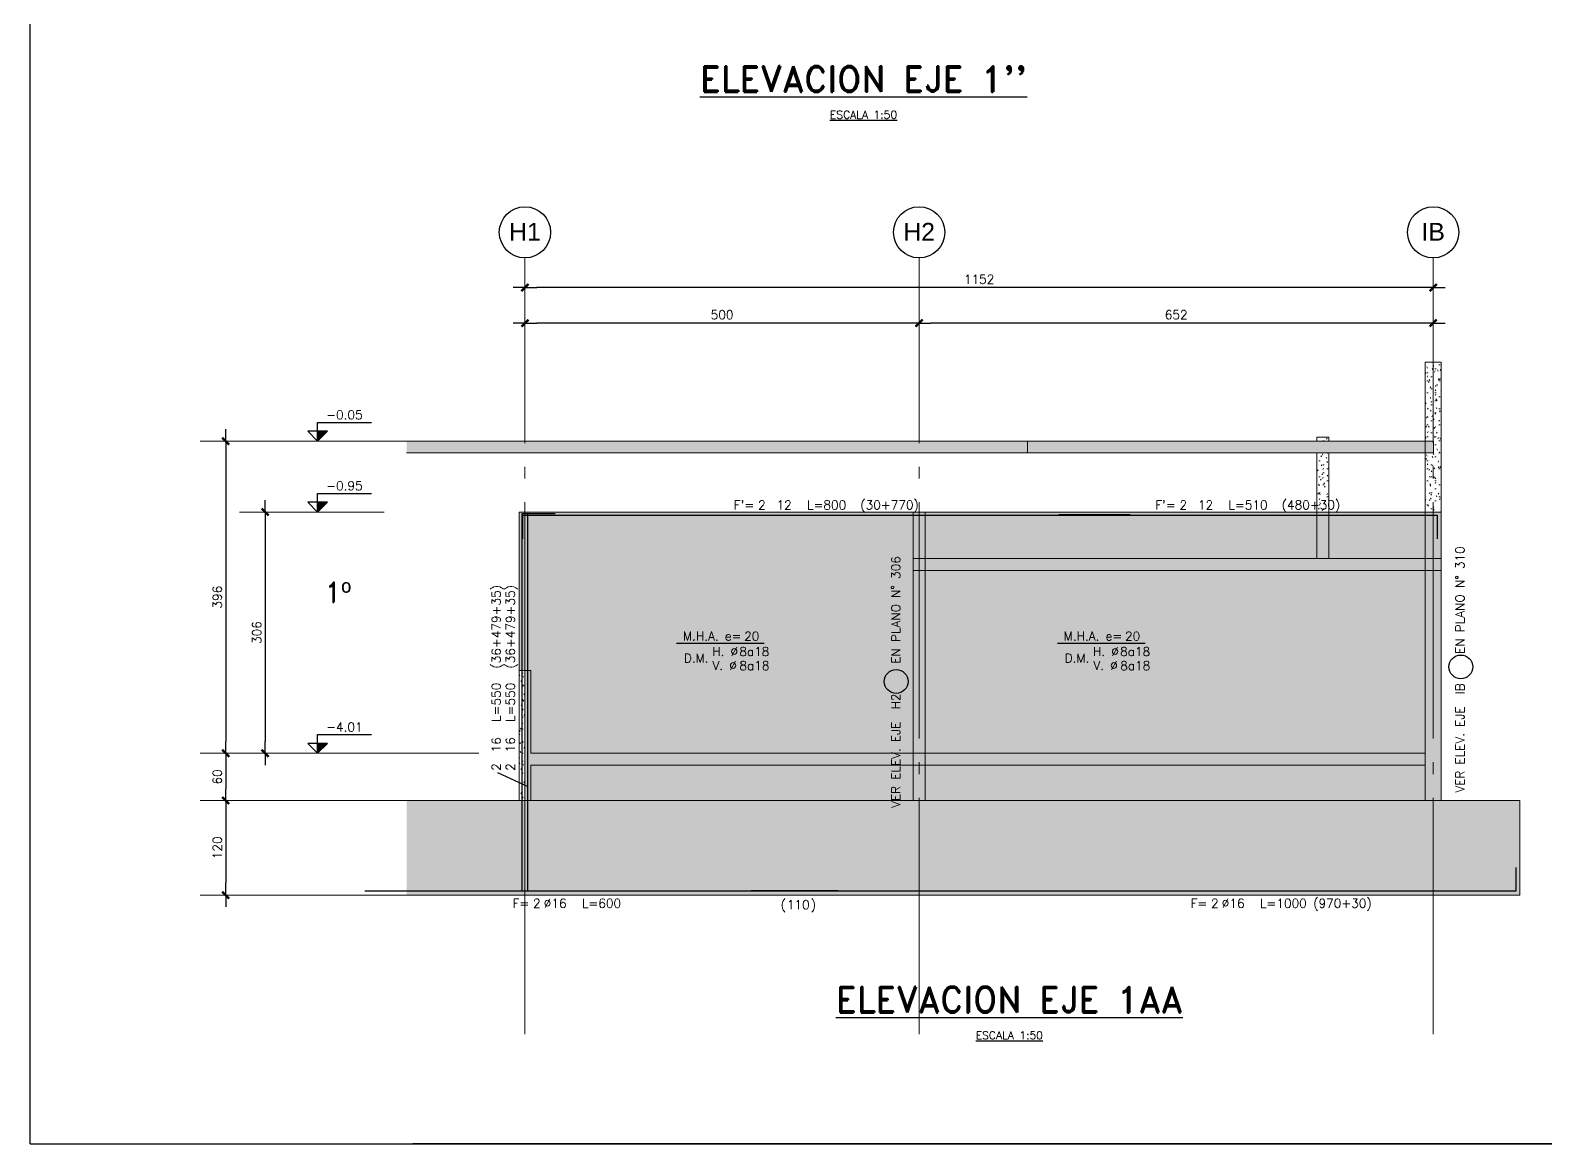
# Model space of a CAD drawing. Extents: x -58 to 5689, y 66 to 4123.
# Drawn here: x -58 to 1864, y 68 to 1481 of the extents above; entities that cross this region are included whole.
import ezdxf
from ezdxf.enums import TextEntityAlignment as Align

# ---------------------------------------------------------------- set-up
doc = ezdxf.new("R2010")
doc.units = 0
doc.header["$LTSCALE"] = 30
doc.header["$MEASUREMENT"] = 0
doc.linetypes.add('EJE1AA$0$EJES', pattern=[12.5, 10, -1, 0.5, -1])
doc.linetypes.add('EJE1AA$0$RLE-PROYECCION', pattern=[0.71438, 0.47625, -0.23813])
doc.layers.get('0').update_dxf_attribs({"linetype": 'CONTINUOUS'})
for name, color, linetype, lineweight in [("EJE1''$0$RLA-TITULO", 6, 'CONTINUOUS', 25), ('EJE1AA$0$RLA-CONTORNO', 30, 'CONTINUOUS', 15), ('EJE1AA$0$RLA-EJE', 3, 'CONTINUOUS', 25), ('EJE1AA$0$RLA-EJES', 1, 'EJE1AA$0$EJES', 9), ('EJE1AA$0$RLA-NIVEL-1', 1, 'CONTINUOUS', 9), ('EJE1AA$0$RLA-TITULO', 6, 'CONTINUOUS', 25)]:
    doc.layers.add(name, color=color, linetype=linetype, lineweight=lineweight)
doc.layers.add('EJE1AA$0$RLA-ACHURADO', color=30, linetype='EJE1AA$0$RLE-PROYECCION', lineweight=15, transparency=0.7)
for name, color, linetype in [('EJE1AA$0$RLA-COTAS', 2, 'CONTINUOUS'), ('EJE1AA$0$RLA-COTAS1', 2, 'CONTINUOUS'), ('EJE1AA$0$RLA-FE', 7, 'CONTINUOUS'), ('EJE1AA$0$RLA-TEXTOS-FE', 9, 'CONTINUOUS'), ('EJE1AA$0$RLA-TEXTOS2', 6, 'CONTINUOUS'), ('EJE1AA$0$TEXTOS-FE', 9, 'CONTINUOUS'), ('EJE1AA$0$TEXTOS1', 9, 'CONTINUOUS'), ('RLA-FORMATO', 7, 'CONTINUOUS')]:
    doc.layers.add(name, color=color, linetype=linetype)
doc.styles.add("EJE1''$0$RomanD", font='romand.shx', dxfattribs={"height": 31.5})
doc.styles.add("EJE1''$0$RomanD_1", font='romand__.ttf', dxfattribs={"height": 10})
doc.styles.add('EJE1AA$0$Arial_1', font='arial.ttf', dxfattribs={"height": 22.5})
doc.styles.add('EJE1AA$0$RomanD', font='romand.shx', dxfattribs={"height": 31.5})
doc.styles.add('EJE1AA$0$RomanD_1', font='romand__.ttf', dxfattribs={"height": 10})
doc.styles.add('EJE1AA$0$RomanS', font='romans.shx', dxfattribs={"height": 11.25})
doc.dimstyles.new('EJE1AA$0$ING-50', dxfattribs={"dimscale": 50, "dimtxt": 0.27, "dimasz": 0.3, "dimexe": 0, "dimexo": 0, "dimgap": 0.1, "dimtad": 1, "dimdec": 1, "dimzin": 12, "dimdsep": 46, "dimtxsty": 'EJE1AA$0$RomanS', "dimblk": 'EJE1AA$0$TICK1', "dimblk1": 'EJE1AA$0$TICK1', "dimblk2": 'EJE1AA$0$TICK1', "dimcen": 0.09, "dimclrd": 2, "dimclre": 1, "dimclrt": 3, "dimadec": 0, "dimazin": 0, "dimtfac": 1, "dimtdec": 0, "dimtix": 1, "dimtmove": 2, "dimatfit": 3, "dimldrblk": 'EJE1AA$0$TICK1', "dimfxl": 0, "dimfxlon": 1, "dimtolj": 1, "dimtzin": 0, "dimarcsym": 0})
pattern_1 = [(0, (1576.131, -726.754), (20.32, 5.08), [1.676, -13.564, 1.676, -13.564, -81.28]), (0, (1576.131, -726.754), (20.32, 5.08), [-30.48, 1.676, -28.804, 1.676, -13.564, -35.56]), (0, (1576.131, -726.754), (20.32, 5.08), [-76.2, 1.676, -8.484, 1.676, -23.724]), (120, (1583.751, -724.214), (-14.55941, 15.057636), [1.676, -13.564, 1.676, -13.564, -81.28]), (120, (1583.751, -724.214), (-14.55941, 15.057636), [-30.48, 1.676, -28.804, 1.676, -13.564, -35.56]), (120, (1583.751, -724.214), (-14.55941, 15.057636), [-76.2, 1.676, -8.484, 1.676, -23.724]), (240, (1586.291, -714.054), (-5.76059, -20.137636), [1.676, -13.564, 1.676, -13.564, -81.28]), (240, (1586.291, -714.054), (-5.76059, -20.137636), [-30.48, 1.676, -28.804, 1.676, -13.564, -35.56]), (240, (1586.291, -714.054), (-5.76059, -20.137636), [-76.2, 1.676, -8.484, 1.676, -23.724])]

# ---------------------------------------------------------------- blocks, each defined once
blk = doc.blocks.new("EJE1''")
at = {"layer": "EJE1''$0$RLA-TITULO", "insert": (-2012.82, -1067.17), "char_height": 32.5, "width": 562.3765, "attachment_point": 2, "line_spacing_factor": 1.146391, "style": "EJE1''$0$RomanD"}
blk.add_mtext("\\LELEVACION EJE 1''", dxfattribs=at)
at = {"layer": "EJE1''$0$RLA-TITULO", "color": 3, "insert": (-2012.82, -1123.7), "char_height": 10, "width": 117.2956, "attachment_point": 2, "line_spacing_factor": 1.146391, "style": "EJE1''$0$RomanD_1"}
blk.add_mtext('\\LESCALA 1:50', dxfattribs=at)
blk = doc.blocks.new('EJE1AA$0$TICK1')
at = {"color": 2}
for points in [[(0, 0), (-1, 0)], [(0, 0), (1, 0)]]:
    blk.add_lwpolyline(points, dxfattribs=at)
at = {"color": 2, "const_width": 0.2}
blk.add_lwpolyline([(-0.3, -0.3), (0.3, 0.3)], dxfattribs=at)
blk = doc.blocks.new('EJE1AA$0$DIMBLOCK1-EJE 1AA')
at = {"layer": 'EJE1AA$0$RLA-COTAS', "color": 2, "lineweight": -2, "transparency": 16777216}
blk.add_line((2125, 189.7), (1003, 189.7), dxfattribs=at)
at = {"layer": 'EJE1AA$0$RLA-COTAS', "color": 2, "lineweight": -2, "transparency": 16777216, "xscale": 15, "yscale": 15, "zscale": 15, "rotation": 180}
blk.add_blockref('EJE1AA$0$TICK1', (988, 189.7), dxfattribs=at)
at = {"layer": 'EJE1AA$0$RLA-COTAS', "color": 2, "lineweight": -2, "transparency": 16777216, "xscale": 15, "yscale": 15, "zscale": 15}
blk.add_blockref('EJE1AA$0$TICK1', (2140, 189.7), dxfattribs=at)
at = {"layer": 'EJE1AA$0$RLA-COTAS', "color": 3, "transparency": 16777216, "insert": (1564, 200.3), "char_height": 11.25, "attachment_point": 5, "style": 'EJE1AA$0$RomanS'}
blk.add_mtext('\\A1;1152', dxfattribs=at)
blk = doc.blocks.new('EJE1AA$0$DIMBLOCK2-EJE 1AA')
at = {"layer": 'EJE1AA$0$RLA-COTAS', "color": 2, "lineweight": -2, "transparency": 16777216}
blk.add_line((2125, 144.7), (1503, 144.7), dxfattribs=at)
at = {"layer": 'EJE1AA$0$RLA-COTAS', "color": 2, "lineweight": -2, "transparency": 16777216, "xscale": 15, "yscale": 15, "zscale": 15, "rotation": 180}
blk.add_blockref('EJE1AA$0$TICK1', (1488, 144.7), dxfattribs=at)
at = {"layer": 'EJE1AA$0$RLA-COTAS', "color": 2, "lineweight": -2, "transparency": 16777216, "xscale": 15, "yscale": 15, "zscale": 15}
blk.add_blockref('EJE1AA$0$TICK1', (2140, 144.7), dxfattribs=at)
at = {"layer": 'EJE1AA$0$RLA-COTAS', "color": 3, "transparency": 16777216, "insert": (1814, 155.3), "char_height": 11.25, "attachment_point": 5, "style": 'EJE1AA$0$RomanS'}
blk.add_mtext('\\A1;652', dxfattribs=at)
blk = doc.blocks.new('EJE1AA$0$DIMBLOCK3-EJE 1AA')
at = {"layer": 'EJE1AA$0$RLA-COTAS', "color": 2, "lineweight": -2, "transparency": 16777216}
blk.add_line((1473, 144.7), (1003, 144.7), dxfattribs=at)
at = {"layer": 'EJE1AA$0$RLA-COTAS', "color": 2, "lineweight": -2, "transparency": 16777216, "xscale": 15, "yscale": 15, "zscale": 15, "rotation": 180}
blk.add_blockref('EJE1AA$0$TICK1', (988, 144.7), dxfattribs=at)
at = {"layer": 'EJE1AA$0$RLA-COTAS', "color": 2, "lineweight": -2, "transparency": 16777216, "xscale": 15, "yscale": 15, "zscale": 15}
blk.add_blockref('EJE1AA$0$TICK1', (1488, 144.7), dxfattribs=at)
at = {"layer": 'EJE1AA$0$RLA-COTAS', "color": 3, "transparency": 16777216, "insert": (1238, 155.3), "char_height": 11.25, "attachment_point": 5, "style": 'EJE1AA$0$RomanS'}
blk.add_mtext('\\A1;500', dxfattribs=at)
blk = doc.blocks.new('EJE1AA$0$DIMBLOCK4-EJE 1AA')
at = {"layer": 'EJE1AA$0$RLA-COTAS1', "color": 2, "lineweight": -2, "transparency": 16777216}
blk.add_line((608.4, -20), (608.4, -386), dxfattribs=at)
at = {"layer": 'EJE1AA$0$RLA-COTAS1', "color": 2, "lineweight": -2, "transparency": 16777216, "xscale": 15, "yscale": 15, "zscale": 15}
for p, rotation in [((608.4, -5), 90), ((608.4, -401), 270)]:
    blk.add_blockref('EJE1AA$0$TICK1', p, dxfattribs=dict(at, rotation=rotation))
at = {"layer": 'EJE1AA$0$RLA-COTAS1', "color": 3, "transparency": 16777216, "insert": (597.8, -203), "char_height": 11.25, "attachment_point": 5, "rotation": 90, "style": 'EJE1AA$0$RomanS'}
blk.add_mtext('\\A1;396', dxfattribs=at)
blk = doc.blocks.new('EJE1AA$0$DIMBLOCK5-EJE 1AA')
at = {"layer": 'EJE1AA$0$RLA-COTAS1', "color": 2, "lineweight": -2, "transparency": 16777216}
blk.add_line((608.4, -416), (608.4, -446), dxfattribs=at)
at = {"layer": 'EJE1AA$0$RLA-COTAS1', "color": 2, "lineweight": -2, "transparency": 16777216, "xscale": 15, "yscale": 15, "zscale": 15}
for p, rotation in [((608.4, -401), 90), ((608.4, -461), 270)]:
    blk.add_blockref('EJE1AA$0$TICK1', p, dxfattribs=dict(at, rotation=rotation))
at = {"layer": 'EJE1AA$0$RLA-COTAS1', "color": 3, "transparency": 16777216, "insert": (597.8, -431), "char_height": 11.25, "attachment_point": 5, "rotation": 90, "style": 'EJE1AA$0$RomanS'}
blk.add_mtext('\\A1;60', dxfattribs=at)
blk = doc.blocks.new('EJE1AA$0$DIMBLOCK6-EJE 1AA')
at = {"layer": 'EJE1AA$0$RLA-COTAS1', "color": 2, "lineweight": -2, "transparency": 16777216}
blk.add_line((608.4, -476), (608.4, -566), dxfattribs=at)
at = {"layer": 'EJE1AA$0$RLA-COTAS1', "color": 2, "lineweight": -2, "transparency": 16777216, "xscale": 15, "yscale": 15, "zscale": 15}
for p, rotation in [((608.4, -461), 90), ((608.4, -581), 270)]:
    blk.add_blockref('EJE1AA$0$TICK1', p, dxfattribs=dict(at, rotation=rotation))
at = {"layer": 'EJE1AA$0$RLA-COTAS1', "color": 3, "transparency": 16777216, "insert": (597.8, -521), "char_height": 11.25, "attachment_point": 5, "rotation": 90, "style": 'EJE1AA$0$RomanS'}
blk.add_mtext('\\A1;120', dxfattribs=at)
blk = doc.blocks.new('EJE1AA$0$nivel-el')
blk.add_hatch(color=1).paths.add_polyline_path([(0, 0), (12.5, 12.5), (0, 12.5)])
at = {"color": 3}
blk.add_lwpolyline([(0, 0), (12.5, 12.5), (-12.5, 12.5), (0, 0), (0, 23.61), (68.35, 23.61)], dxfattribs=at)
blk.add_lwpolyline([(0, 0), (12.5, 12.5), (0, 12.5), (0, 0)])
at = {"color": 3, "style": 'EJE1AA$0$RomanS', "flags": 4}
blk.add_attdef('%%P0.00', text='', height=11.25, dxfattribs=at).set_placement((33.96, 27.67), align=Align.CENTER)
blk = doc.blocks.new('*U224')
at = {"layer": 'EJE1AA$0$TEXTOS1', "color": 5}
blk.add_line((-55.6, 0), (55.6, 0), dxfattribs=at)
at = {"layer": 'EJE1AA$0$TEXTOS-FE', "color": 9, "style": 'EJE1AA$0$RomanS'}
for s, p in [('D.M.', (-30.8, -24.4)), ('H. %%C', (5.9, -16)), ('V. %%C', (5.4, -33.8))]:
    blk.add_text(s, height=11.25, dxfattribs=at).set_placement(p, align=Align.CENTER)
at = {"layer": 'EJE1AA$0$TEXTOS-FE', "color": 9, "style": 'EJE1AA$0$RomanS', "flags": 12}
for tag, p in [('MALLA_2', (23.9, -16.1)), ('MALLA_3', (24, -34))]:
    blk.add_attdef(tag, p, '', height=11.2, dxfattribs=at)
at = {"layer": 'EJE1AA$0$TEXTOS1', "color": 9, "style": 'EJE1AA$0$RomanS'}
blk.add_text('M.H.A. e=', height=11.25, dxfattribs=at).set_placement((-10.5, 3.6), align=Align.CENTER)
at = {"layer": 'EJE1AA$0$TEXTOS1', "color": 9, "style": 'EJE1AA$0$RomanS', "flags": 12}
blk.add_attdef('ESPESOR', (30.1, 3.4), '', height=11.2, dxfattribs=at)
blk = doc.blocks.new('*U226')
at = {"layer": 'EJE1AA$0$RLA-FE'}
for p, q in [((0, 30), (0, 0)), ((-970, 0), (-970, 0)), ((0, 0), (-970, 0))]:
    blk.add_line(p, q, dxfattribs=at)
at = {"layer": 'EJE1AA$0$RLA-FE', "color": 3, "style": 'EJE1AA$0$RomanS', "flags": 8}
for tag, p in [('F=', (-391.6, -21)), ('NUM', (-377.2, -21))]:
    blk.add_attdef(tag, text='', height=11.2, dxfattribs=at).set_placement(p, align=Align.RIGHT)
at = {"layer": 'EJE1AA$0$RLA-FE', "color": 3, "style": 'EJE1AA$0$RomanS'}
for tag, p, flags in [('PHI', (-373.3, -20.8), 12), ('DIAM', (-363.4, -21), 12), ('MINUS', (-341.4, -21), 13), ('MARK', (-328, -21), 13), ('TEXTO_FE1', (-324.7, -21), 8), ('TEXTO_FE2', (-257.2, -21), 8), ('TIPO', (-301.2, -57.9), 13), ('NVECES', (-315.1, -76.9), 13), ('NUMFE', (-311.1, -96.6), 13), ('CAPA', (-302.9, -115.7), 13), ('DESPLAZA', (-324.3, -134.2), 13), ('ESPACIO', (-318.3, -152.5), 13), ('CANT', (-304.5, -171.3), 13)]:
    blk.add_attdef(tag, p, '', height=11.2, dxfattribs=dict(at, flags=flags))
blk = doc.blocks.new('*U229')
at = {"layer": 'EJE1AA$0$RLA-FE'}
for p, q in [((-600, 0), (-600, 0)), ((0, 0), (-600, 0)), ((0, 0), (0, 0))]:
    blk.add_line(p, q, dxfattribs=at)
at = {"layer": 'EJE1AA$0$RLA-FE', "color": 3, "style": 'EJE1AA$0$RomanS', "flags": 8}
for tag, p in [('F=', (-391.6, -21)), ('NUM', (-377.2, -21))]:
    blk.add_attdef(tag, text='', height=11.2, dxfattribs=at).set_placement(p, align=Align.RIGHT)
at = {"layer": 'EJE1AA$0$RLA-FE', "color": 3, "style": 'EJE1AA$0$RomanS'}
for tag, p, flags in [('PHI', (-373.3, -20.8), 12), ('DIAM', (-363.4, -21), 12), ('MINUS', (-341.4, -21), 13), ('MARK', (-328, -21), 13), ('TEXTO_FE1', (-324.7, -21), 8), ('TEXTO_FE2', (-257.2, -21), 8), ('TIPO', (-301.2, -57.9), 13), ('NVECES', (-315.1, -76.9), 13), ('NUMFE', (-311.1, -96.6), 13), ('CAPA', (-302.9, -115.7), 13), ('DESPLAZA', (-324.3, -134.2), 13), ('ESPACIO', (-318.3, -152.5), 13), ('CANT', (-304.5, -171.3), 13)]:
    blk.add_attdef(tag, p, '', height=11.2, dxfattribs=dict(at, flags=flags))
blk = doc.blocks.new('*U228')
at = {"layer": 'EJE1AA$0$RLA-FE', "color": 6}
blk.add_line((-110, 1), (0, 1), dxfattribs=at)
at = {"layer": 'EJE1AA$0$RLA-FE', "color": 3, "style": 'EJE1AA$0$RomanS', "flags": 8}
for tag, p in [('(', (-69.3, -22.8)), ('EMP', (-50.3, -22.8)), (')', (-31, -22.8))]:
    blk.add_attdef(tag, text='', height=11.2, dxfattribs=at).set_placement(p, align=Align.CENTER)
blk = doc.blocks.new('*U231')
at = {"layer": 'EJE1AA$0$RLA-FE'}
for p, q in [((0, -30), (0, 0)), ((0, 0), (688.2, 0)), ((688.2, 0), (738.2, 0)), ((738.2, 0), (770, 0)), ((770, 0), (770, 0))]:
    blk.add_line(p, q, dxfattribs=at)
at = {"layer": 'EJE1AA$0$RLA-FE', "color": 3, "style": 'EJE1AA$0$RomanS', "flags": 8}
for tag, p in [('F=', (293.4, 7.3)), ('NUM', (307.8, 7.3))]:
    blk.add_attdef(tag, text='', height=11.2, dxfattribs=at).set_placement(p, align=Align.RIGHT)
at = {"layer": 'EJE1AA$0$RLA-FE', "color": 3, "style": 'EJE1AA$0$RomanS'}
for tag, p, flags in [('PHI', (311.7, 7.5), 14), ('DIAM', (321.6, 7.3), 12), ('MINUS', (343.6, 7.3), 13), ('MARK', (357, 7.3), 13), ('TEXTO_FE1', (360.3, 7.3), 8), ('TEXTO_FE2', (427.8, 7.3), 8), ('TIPO', (383.8, -75.8), 13), ('NVECES', (369.9, -94.7), 13), ('NUMFE', (373.9, -114.5), 13), ('CAPA', (382.1, -133.6), 13), ('DESPLAZA', (278.3, -151.6), 13), ('ESPACIO', (284.4, -170), 13), ('CANT', (298.2, -188.8), 13)]:
    blk.add_attdef(tag, p, '', height=11.2, dxfattribs=dict(at, flags=flags))
blk = doc.blocks.new('*U232')
at = {"layer": 'EJE1AA$0$RLA-FE'}
for p, q in [((0, 0), (0, 0)), ((0, 0), (398.2, 0)), ((398.2, 0), (448.2, 0)), ((448.2, 0), (480, 0)), ((480, 0), (480, -30))]:
    blk.add_line(p, q, dxfattribs=at)
at = {"layer": 'EJE1AA$0$RLA-FE', "color": 3, "style": 'EJE1AA$0$RomanS', "flags": 8}
for tag, p in [('F=', (148.4, 7.3)), ('NUM', (162.8, 7.3))]:
    blk.add_attdef(tag, text='', height=11.2, dxfattribs=at).set_placement(p, align=Align.RIGHT)
at = {"layer": 'EJE1AA$0$RLA-FE', "color": 3, "style": 'EJE1AA$0$RomanS'}
for tag, p, flags in [('PHI', (166.7, 7.5), 14), ('DIAM', (176.6, 7.3), 12), ('MINUS', (198.6, 7.3), 13), ('MARK', (212, 7.3), 13), ('TEXTO_FE1', (215.3, 7.3), 8), ('TEXTO_FE2', (282.8, 7.3), 8), ('TIPO', (238.8, -75.8), 13), ('NVECES', (224.9, -94.7), 13), ('NUMFE', (228.9, -114.5), 13), ('CAPA', (237.1, -133.6), 13), ('DESPLAZA', (278.3, -151.6), 13), ('ESPACIO', (284.4, -170), 13), ('CANT', (298.2, -188.8), 13)]:
    blk.add_attdef(tag, p, '', height=11.2, dxfattribs=dict(at, flags=flags))
blk = doc.blocks.new('*U234')
at = {"layer": 'EJE1AA$0$RLA-FE', "color": 6}
blk.add_line((0, 1), (90.5, 1), dxfattribs=at)
at = {"layer": 'EJE1AA$0$RLA-FE', "color": 3, "style": 'EJE1AA$0$RomanS', "flags": 8}
for tag, p in [('(', (30.9, 9.1)), ('EMP', (49.9, 9.1)), (')', (69.2, 9.1))]:
    blk.add_attdef(tag, text='', height=11.2, dxfattribs=at).set_placement(p, align=Align.CENTER)
blk = doc.blocks.new('*U235')
at = {"layer": 'EJE1AA$0$RLA-FE'}
for p, q in [((0, -36), (0, 0)), ((0, 0), (397.2, 0)), ((397.2, 0), (447.2, 0)), ((447.2, 0), (479, 0)), ((479, 0), (479, -35))]:
    blk.add_line(p, q, dxfattribs=at)
at = {"layer": 'EJE1AA$0$RLA-FE', "color": 3, "style": 'EJE1AA$0$RomanS', "flags": 8}
for tag, p in [('F=', (147.9, 9.3)), ('NUM', (162.3, 9.3))]:
    blk.add_attdef(tag, text='', height=11.2, dxfattribs=at).set_placement(p, align=Align.RIGHT)
at = {"layer": 'EJE1AA$0$RLA-FE', "color": 3, "style": 'EJE1AA$0$RomanS'}
for tag, p, flags in [('PHI', (166.2, 9.5), 14), ('DIAM', (176.1, 9.3), 12), ('MINUS', (198.1, 9.3), 13), ('MARK', (211.5, 9.3), 13), ('TEXTO_FE1', (214.8, 9.3), 8), ('TEXTO_FE2', (282.3, 9.3), 8), ('TIPO', (238.3, -75.8), 13), ('NVECES', (224.4, -94.7), 13), ('NUMFE', (228.4, -114.5), 13), ('CAPA', (236.6, -133.6), 13), ('DESPLAZA', (278.3, -151.6), 13), ('ESPACIO', (284.4, -170), 13), ('CANT', (298.2, -188.8), 13)]:
    blk.add_attdef(tag, p, '', height=11.2, dxfattribs=dict(at, flags=flags))
blk = doc.blocks.new('*U236')
at = {"layer": 'EJE1AA$0$RLA-FE'}
for p, q in [((0, -36), (0, 0)), ((0, 0), (397.2, 0)), ((397.2, 0), (447.2, 0)), ((447.2, 0), (479, 0)), ((479, 0), (479, -35))]:
    blk.add_line(p, q, dxfattribs=at)
at = {"layer": 'EJE1AA$0$RLA-FE', "color": 3, "style": 'EJE1AA$0$RomanS', "flags": 8}
for tag, p in [('F=', (147.9, 34.3)), ('NUM', (162.3, 34.3))]:
    blk.add_attdef(tag, text='', height=11.2, dxfattribs=at).set_placement(p, align=Align.RIGHT)
at = {"layer": 'EJE1AA$0$RLA-FE', "color": 3, "style": 'EJE1AA$0$RomanS'}
for tag, p, flags in [('PHI', (166.2, 34.5), 14), ('DIAM', (176.1, 34.3), 12), ('MINUS', (198.1, 34.3), 13), ('MARK', (211.5, 34.3), 13), ('TEXTO_FE1', (214.8, 34.3), 8), ('TEXTO_FE2', (282.3, 34.3), 8), ('TIPO', (238.3, -75.8), 13), ('NVECES', (224.4, -94.7), 13), ('NUMFE', (228.4, -114.5), 13), ('CAPA', (236.6, -133.6), 13), ('DESPLAZA', (278.3, -151.6), 13), ('ESPACIO', (284.4, -170), 13), ('CANT', (298.2, -188.8), 13)]:
    blk.add_attdef(tag, p, '', height=11.2, dxfattribs=dict(at, flags=flags))
blk = doc.blocks.new('*D237')
at = {"layer": 'EJE1AA$0$RLA-COTAS1', "color": 2, "lineweight": -2, "transparency": 16777216}
blk.add_line((658.4, -110), (658.4, -386), dxfattribs=at)
at = {"layer": 'EJE1AA$0$RLA-COTAS1', "color": 2, "lineweight": -2, "transparency": 16777216, "xscale": 15, "yscale": 15, "zscale": 15}
for p, rotation in [((658.4, -95), 90), ((658.4, -401), 270)]:
    blk.add_blockref('EJE1AA$0$TICK1', p, dxfattribs=dict(at, rotation=rotation))
at = {"layer": 'EJE1AA$0$RLA-COTAS1', "color": 3, "transparency": 16777216, "insert": (647.8, -248), "char_height": 11.25, "attachment_point": 5, "rotation": 90, "style": 'EJE1AA$0$RomanS'}
blk.add_mtext('\\A1;306', dxfattribs=at)
blk = doc.blocks.new('EJE1AA')
at = {"layer": 'EJE1AA$0$RLA-ACHURADO'}
h = blk.add_hatch(dxfattribs=at)
h.set_pattern_fill('FP_1', color=256, style=0, pattern_type=2)
h.set_pattern_definition(pattern_1)
h.paths.add_polyline_path([(2129.98, -95), (2149.98, -95), (2149.98, 95), (2129.98, 95), (2129.98, -5), (2140.48, -5), (2140.48, -20), (2129.98, -20)], flags=0)
h = blk.add_hatch(dxfattribs=at)
h.set_pattern_fill('FP_1', color=256, style=0, pattern_type=2)
h.set_pattern_definition(pattern_1)
h.paths.add_polyline_path([(2007.48, -5), (2007.48, 0), (1992.48, 0), (1992.48, -5)], flags=0)
h = blk.add_hatch(dxfattribs=at)
h.set_pattern_fill('FP_1', color=256, style=0, pattern_type=2)
h.set_pattern_definition(pattern_1)
h.paths.add_polyline_path([(1625.48, -20), (1625.48, -5), (837.83, -5), (837.83, -20)], flags=0)
h = blk.add_hatch(dxfattribs=at)
h.set_pattern_fill('FP_1', color=256, style=0, pattern_type=2)
h.set_pattern_definition(pattern_1)
h.paths.add_polyline_path([(2140.48, -20), (2140.48, -5), (1625.48, -5), (1625.48, -20)], flags=0)
h = blk.add_hatch(dxfattribs=at)
h.set_pattern_fill('FP_1', color=256, style=0, pattern_type=2)
h.set_pattern_definition(pattern_1)
h.paths.add_polyline_path([(2007.48, -95), (2007.48, -20), (1992.48, -20), (1992.48, -95)], flags=0)
h = blk.add_hatch(dxfattribs=at)
h.set_pattern_fill('FP_1', color=256, style=0, pattern_type=2)
h.set_pattern_definition(pattern_1)
h.paths.add_polyline_path([(2149.98, -461), (2149.98, -95), (980.48, -95), (980.48, -296), (987.98, -296), (987.98, -461)], flags=0)
h = blk.add_hatch(dxfattribs=at)
h.set_pattern_fill('FP_1', color=256, style=0, pattern_type=2)
h.set_pattern_definition(pattern_1)
h.paths.add_polyline_path([(2149.98, -169), (2149.98, -154), (1480.48, -154), (1480.48, -169)], flags=0)
h = blk.add_hatch(dxfattribs=at)
h.set_pattern_fill('FP_2', color=256, style=0, pattern_type=2)
h.set_pattern_definition(pattern_1)
h.paths.add_polyline_path([(987.98, -461), (987.98, -296), (980.48, -296), (980.48, -461)], flags=0)
h = blk.add_hatch(dxfattribs=at)
h.set_pattern_fill('FP_1', color=256, style=0, pattern_type=2)
h.set_pattern_definition(pattern_1)
h.paths.add_polyline_path([(2249.98, -581), (2249.98, -461), (837.83, -461), (837.83, -581)], flags=0)
at = {"layer": 'EJE1AA$0$RLA-CONTORNO'}
for p, q in [((2129.98, 95), (2149.98, 95)), ((2129.98, -5), (2129.98, 95)), ((2149.98, -461), (2149.98, 95)), ((2140.48, -5), (837.83, -5)), ((1625.48, -20), (1625.48, -5)), ((1992.48, -5), (1992.48, 0)), ((1992.48, 0), (2007.48, 0)), ((2007.48, 0), (2007.48, -5)), ((2129.98, -20), (2129.98, -5)), ((2140.48, -20), (2140.48, -5)), ((837.83, -20), (2140.48, -20)), ((1992.48, -95), (1992.48, -20)), ((2007.48, -20), (2007.48, -95)), ((2129.98, -95), (2129.98, -20)), ((2149.98, -95), (980.48, -95)), ((980.48, -95), (980.48, -296)), ((1480.48, -154), (1480.48, -95)), ((1495.48, -95), (1495.48, -461)), ((1992.48, -95), (2007.48, -95)), ((1992.48, -154), (1992.48, -95)), ((2007.48, -95), (2007.48, -154)), ((2129.98, -461), (2129.98, -95)), ((1480.48, -154), (1480.48, -169)), ((1480.48, -154), (2149.98, -154)), ((2149.98, -169), (1480.48, -169)), ((1480.48, -461), (1480.48, -169)), ((980.48, -296), (987.98, -296)), ((980.48, -296), (987.98, -296)), ((980.48, -461), (980.48, -296)), ((987.98, -296), (987.98, -461)), ((987.98, -461), (987.98, -296)), ((987.98, -296), (995.48, -296)), ((995.48, -296), (995.48, -401)), ((995.48, -401), (2129.98, -401)), ((995.48, -416), (995.48, -461)), ((2129.98, -416), (995.48, -416)), ((2249.98, -461), (837.83, -461)), ((2249.98, -581), (2249.98, -461)), ((837.83, -581), (2249.98, -581))]:
    blk.add_line(p, q, dxfattribs=at)
at = {"layer": 'EJE1AA$0$RLA-EJE'}
for centre in [(987.98, 259.85), (1487.98, 259.85), (2139.98, 259.85)]:
    blk.add_circle(centre, 32.5, dxfattribs=at)
at = {"layer": 'EJE1AA$0$RLA-EJES'}
for p, q in [((987.98, -757.48), (987.98, 227.35)), ((1487.98, -757.48), (1487.98, 227.35)), ((2139.98, -757.48), (2139.98, 227.35))]:
    blk.add_line(p, q, dxfattribs=at)
at = {"layer": 'EJE1AA$0$RLA-FE', "color": 2}
blk.add_line((953.03, -425.53), (991.48, -443.24), dxfattribs=at)
at = {"layer": 'EJE1AA$0$RLA-NIVEL-1'}
for p, q in [((575.99, -5), (929.62, -5)), ((625.99, -95), (809.62, -95)), ((575.99, -401), (929.62, -401)), ((575.99, -461), (929.62, -461)), ((575.99, -581), (929.62, -581))]:
    blk.add_line(p, q, dxfattribs=at)
at = {"layer": 'EJE1AA$0$RLA-TEXTOS-FE', "color": 2}
for centre in [(2175.04, -291.47), (1458.83, -309.93)]:
    blk.add_circle(centre, 15.07, dxfattribs=at)
ref = blk.add_blockref('EJE1AA$0$nivel-el', (725.03, -5))
ref.add_attrib('%%P0.00', '-0.05', dxfattribs={"color": 3, "height": 11.25, "style": 'EJE1AA$0$RomanS'}).set_placement((758.99, 22.67), align=Align.CENTER)
ref = blk.add_blockref('EJE1AA$0$nivel-el', (725.03, -95))
ref.add_attrib('%%P0.00', '-0.95', dxfattribs={"color": 3, "height": 11.25, "style": 'EJE1AA$0$RomanS'}).set_placement((758.99, -67.33), align=Align.CENTER)
ref = blk.add_blockref('*U224', (1235.99, -261.53))
ref.add_attrib('ESPESOR', '20', (1266.04, -258.09), dxfattribs={"layer": 'EJE1AA$0$TEXTOS1', "color": 9, "height": 11.25, "style": 'EJE1AA$0$RomanS'})
ref.add_attrib('MALLA_2', '8a18', (1259.9, -277.61), dxfattribs={"layer": 'EJE1AA$0$TEXTOS-FE', "color": 9, "height": 11.25, "style": 'EJE1AA$0$RomanS'})
ref.add_attrib('MALLA_3', '8a18', (1260.03, -295.51), dxfattribs={"layer": 'EJE1AA$0$TEXTOS-FE', "color": 9, "height": 11.25, "style": 'EJE1AA$0$RomanS'})
ref = blk.add_blockref('*U224', (1718.98, -261.53))
ref.add_attrib('ESPESOR', '20', (1749.04, -258.09), dxfattribs={"layer": 'EJE1AA$0$TEXTOS1', "color": 9, "height": 11.25, "style": 'EJE1AA$0$RomanS'})
ref.add_attrib('MALLA_2', '8a18', (1742.89, -277.61), dxfattribs={"layer": 'EJE1AA$0$TEXTOS-FE', "color": 9, "height": 11.25, "style": 'EJE1AA$0$RomanS'})
ref.add_attrib('MALLA_3', '8a18', (1743.02, -295.51), dxfattribs={"layer": 'EJE1AA$0$TEXTOS-FE', "color": 9, "height": 11.25, "style": 'EJE1AA$0$RomanS'})
ref = blk.add_blockref('EJE1AA$0$nivel-el', (725.03, -401))
ref.add_attrib('%%P0.00', '-4.01', dxfattribs={"color": 3, "height": 11.25, "style": 'EJE1AA$0$RomanS'}).set_placement((758.99, -373.33), align=Align.CENTER)
at = {"layer": 'EJE1AA$0$RLA-FE'}
ref = blk.add_blockref('*U231', (985.48, -99), dxfattribs=at)
ref.add_attrib('DIAM', '12', (1307.08, -91.68), dxfattribs={"color": 3, "height": 11.25, "style": 'EJE1AA$0$RomanS'})
ref.add_attrib('NUM', '2', dxfattribs={"color": 3, "height": 11.25, "style": 'EJE1AA$0$RomanS'}).set_placement((1293.33, -91.68), align=Align.RIGHT)
ref.add_attrib('TEXTO_FE1', 'L=800', (1345.79, -91.68), dxfattribs={"color": 3, "height": 11.25, "style": 'EJE1AA$0$RomanS'})
ref.add_attrib('TEXTO_FE2', '(30+770)', (1413.31, -91.66), dxfattribs={"color": 3, "height": 11.25, "style": 'EJE1AA$0$RomanS'})
ref.add_attrib('F=', "F'=", dxfattribs={"color": 3, "height": 11.25, "style": 'EJE1AA$0$RomanS'}).set_placement((1278.92, -91.68), align=Align.RIGHT)
ref = blk.add_blockref('*U232', (1664.98, -99), dxfattribs=at)
ref.add_attrib('DIAM', '12', (1841.58, -91.68), dxfattribs={"color": 3, "height": 11.25, "style": 'EJE1AA$0$RomanS'})
ref.add_attrib('NUM', '2', dxfattribs={"color": 3, "height": 11.25, "style": 'EJE1AA$0$RomanS'}).set_placement((1827.83, -91.68), align=Align.RIGHT)
ref.add_attrib('TEXTO_FE1', 'L=510', (1880.29, -91.68), dxfattribs={"color": 3, "height": 11.25, "style": 'EJE1AA$0$RomanS'})
ref.add_attrib('TEXTO_FE2', '(480+30)', (1947.81, -91.66), dxfattribs={"color": 3, "height": 11.25, "style": 'EJE1AA$0$RomanS'})
ref.add_attrib('F=', "F'=", dxfattribs={"color": 3, "height": 11.25, "style": 'EJE1AA$0$RomanS'}).set_placement((1813.42, -91.68), align=Align.RIGHT)
ref = blk.add_blockref('*U236', (991.48, -576), dxfattribs=dict(at, rotation=90))
ref.add_attrib('DIAM', '16', (957.16, -399.9), dxfattribs={"color": 3, "height": 11.25, "rotation": 90, "style": 'EJE1AA$0$RomanS'})
ref.add_attrib('NUM', '2', dxfattribs={"color": 3, "height": 11.25, "rotation": 90, "style": 'EJE1AA$0$RomanS'}).set_placement((957.16, -413.65), align=Align.RIGHT)
ref.add_attrib('TEXTO_FE1', 'L=550', (957.16, -361.19), dxfattribs={"color": 3, "height": 11.25, "rotation": 90, "style": 'EJE1AA$0$RomanS'})
ref.add_attrib('TEXTO_FE2', '(36+479+35)', (957.14, -293.67), dxfattribs={"color": 3, "height": 11.25, "rotation": 90, "style": 'EJE1AA$0$RomanS'})
ref = blk.add_blockref('*U235', (984.48, -576), dxfattribs=dict(at, rotation=90))
ref.add_attrib('DIAM', '16', (975.16, -399.9), dxfattribs={"color": 3, "height": 11.25, "rotation": 90, "style": 'EJE1AA$0$RomanS'})
ref.add_attrib('NUM', '2', dxfattribs={"color": 3, "height": 11.25, "rotation": 90, "style": 'EJE1AA$0$RomanS'}).set_placement((975.16, -413.65), align=Align.RIGHT)
ref.add_attrib('TEXTO_FE1', 'L=550', (975.16, -361.19), dxfattribs={"color": 3, "height": 11.25, "rotation": 90, "style": 'EJE1AA$0$RomanS'})
ref.add_attrib('TEXTO_FE2', '(36+479+35)', (975.14, -293.67), dxfattribs={"color": 3, "height": 11.25, "rotation": 90, "style": 'EJE1AA$0$RomanS'})
blk.add_blockref('*U234', (1664.98, -99), dxfattribs=at)
ref = blk.add_blockref('*U226', (2244.98, -576), dxfattribs=at)
ref.add_attrib('DIAM', '16', (1881.58, -597), dxfattribs={"color": 3, "height": 11.25, "style": 'EJE1AA$0$RomanS'})
ref.add_attrib('NUM', '2', dxfattribs={"color": 3, "height": 11.25, "style": 'EJE1AA$0$RomanS'}).set_placement((1867.83, -597), align=Align.RIGHT)
ref.add_attrib('TEXTO_FE1', 'L=1000', (1920.29, -597), dxfattribs={"color": 3, "height": 11.25, "style": 'EJE1AA$0$RomanS'})
ref.add_attrib('TEXTO_FE2', '(970+30)', (1987.81, -596.98), dxfattribs={"color": 3, "height": 11.25, "style": 'EJE1AA$0$RomanS'})
ref.add_attrib('PHI', '%%C', (1871.73, -596.78), dxfattribs={"color": 3, "height": 11.25, "style": 'EJE1AA$0$RomanS'})
ref.add_attrib('F=', 'F=', dxfattribs={"color": 3, "height": 11.25, "style": 'EJE1AA$0$RomanS'}).set_placement((1853.42, -597), align=Align.RIGHT)
ref = blk.add_blockref('*U229', (1384.98, -576), dxfattribs=at)
ref.add_attrib('DIAM', '16', (1021.58, -597), dxfattribs={"color": 3, "height": 11.25, "style": 'EJE1AA$0$RomanS'})
ref.add_attrib('NUM', '2', dxfattribs={"color": 3, "height": 11.25, "style": 'EJE1AA$0$RomanS'}).set_placement((1007.83, -597), align=Align.RIGHT)
ref.add_attrib('TEXTO_FE1', 'L=600', (1060.29, -597), dxfattribs={"color": 3, "height": 11.25, "style": 'EJE1AA$0$RomanS'})
ref.add_attrib('PHI', '%%C', (1011.73, -596.78), dxfattribs={"color": 3, "height": 11.25, "style": 'EJE1AA$0$RomanS'})
ref.add_attrib('F=', 'F=', dxfattribs={"color": 3, "height": 11.25, "style": 'EJE1AA$0$RomanS'}).set_placement((993.42, -597), align=Align.RIGHT)
ref = blk.add_blockref('*U228', (1384.98, -576), dxfattribs=at)
ref.add_attrib('EMP', '110', dxfattribs={"color": 3, "height": 11.25, "style": 'EJE1AA$0$RomanS'}).set_placement((1334.66, -598.77), align=Align.CENTER)
ref.add_attrib('(', '(', dxfattribs={"color": 3, "height": 11.25, "style": 'EJE1AA$0$RomanS'}).set_placement((1315.64, -598.77), align=Align.CENTER)
ref.add_attrib(')', ')', dxfattribs={"color": 3, "height": 11.25, "style": 'EJE1AA$0$RomanS'}).set_placement((1353.98, -598.77), align=Align.CENTER)
at = {"layer": 'EJE1AA$0$RLA-EJE', "color": 5, "char_height": 22.5, "width": 71.0695, "attachment_point": 2, "line_spacing_factor": 0.941778, "style": 'EJE1AA$0$Arial_1'}
for s, insert in [('H1', (987.97, 271.81)), ('H2', (1487.97, 271.81)), ('IB', (2139.97, 271.81))]:
    blk.add_mtext(s, dxfattribs=dict(at, insert=insert))
at = {"layer": 'EJE1AA$0$RLA-TEXTOS-FE', "color": 9, "style": 'EJE1AA$0$RomanS'}
for s, p in [('VER ELEV. EJE  H2   EN PLANO N%%D 306', (1463.96, -470.35)), ('VER ELEV. EJE  IB   EN PLANO N%%D 310', (2179.56, -451.01))]:
    blk.add_text(s, height=11.25, rotation=90, dxfattribs=at).set_placement(p)
at = {"layer": 'EJE1AA$0$RLA-TEXTOS2', "color": 5, "insert": (750.6, -196.62), "char_height": 25, "width": 57.2916, "attachment_point": 5, "line_spacing_factor": 0.941778, "style": 'EJE1AA$0$RomanD'}
blk.add_mtext('1º', dxfattribs=at)
at = {"layer": 'EJE1AA$0$RLA-TITULO', "insert": (1602.34, -697.22), "char_height": 32.5, "width": 552.984, "attachment_point": 2, "line_spacing_factor": 1.146391, "style": 'EJE1AA$0$RomanD'}
blk.add_mtext('\\LELEVACION EJE 1AA', dxfattribs=at)
at = {"layer": 'EJE1AA$0$RLA-TITULO', "color": 3, "insert": (1602.34, -753.76), "char_height": 10, "width": 117.2956, "attachment_point": 2, "line_spacing_factor": 1.146391, "style": 'EJE1AA$0$RomanD_1'}
blk.add_mtext('\\LESCALA 1:50', dxfattribs=at)
at = {"layer": 'EJE1AA$0$RLA-COTAS'}
for base, p1, p2, picture, middle in [((987.98, 189.67), (2139.98, 184.67), (987.98, 184.67), 'EJE1AA$0$DIMBLOCK1-EJE 1AA', (1563.98, 200.29)), ((987.98, 144.67), (1487.98, 139.67), (987.98, 139.67), 'EJE1AA$0$DIMBLOCK3-EJE 1AA', (1237.98, 155.29)), ((1487.98, 144.67), (2139.98, 139.67), (1487.98, 139.67), 'EJE1AA$0$DIMBLOCK2-EJE 1AA', (1813.98, 155.29))]:
    dim = blk.add_linear_dim(base=base, p1=p1, p2=p2, dimstyle='EJE1AA$0$ING-50', override={"dimexe": 0, "dimexo": 0, "dimdec": 1, "dimfxl": 0, "dimfxlon": 1}, dxfattribs=at)
    dim.commit()
    dim.dimension.update_dxf_attribs({"geometry": picture, "text_midpoint": middle})
at = {"layer": 'EJE1AA$0$RLA-COTAS1'}
for base, p1, p2, picture, middle in [((608.44, -401), (683.44, -5), (683.44, -401), 'EJE1AA$0$DIMBLOCK4-EJE 1AA', (597.82, -203)), ((658.44, -401), (733.44, -95), (733.44, -401), '*D237', (647.82, -248)), ((608.44, -461), (683.44, -401), (683.44, -461), 'EJE1AA$0$DIMBLOCK5-EJE 1AA', (597.82, -431)), ((608.44, -581), (683.44, -461), (683.44, -581), 'EJE1AA$0$DIMBLOCK6-EJE 1AA', (597.82, -521))]:
    dim = blk.add_linear_dim(base=base, p1=p1, p2=p2, angle=90, dimstyle='EJE1AA$0$ING-50', override={"dimexe": 0, "dimexo": 0, "dimdec": 1, "dimfxl": 0, "dimfxlon": 1}, dxfattribs=at)
    dim.commit()
    dim.dimension.update_dxf_attribs({"geometry": picture, "text_midpoint": middle})

msp = doc.modelspace()

# ---------------------------------------------------------------- linework, layer by layer
at = {"layer": 'RLA-FORMATO', "color": 6, "linetype": 'Continuous'}
for p, q in [((-58.1, 68.1), (-58.1, 4123.1)), ((-58.1, 68.1), (5686.9, 68.1)), ((5686.9, 68.1), (426.9, 68.1))]:
    msp.add_line(p, q, dxfattribs=at)

# ---------------------------------------------------------------- block references
for name, p in [("EJE1''", (3011.5, 2502.1)), ('EJE1AA', (-418.7, 964.4))]:
    msp.add_blockref(name, p)

doc.saveas('drawing.dxf')
